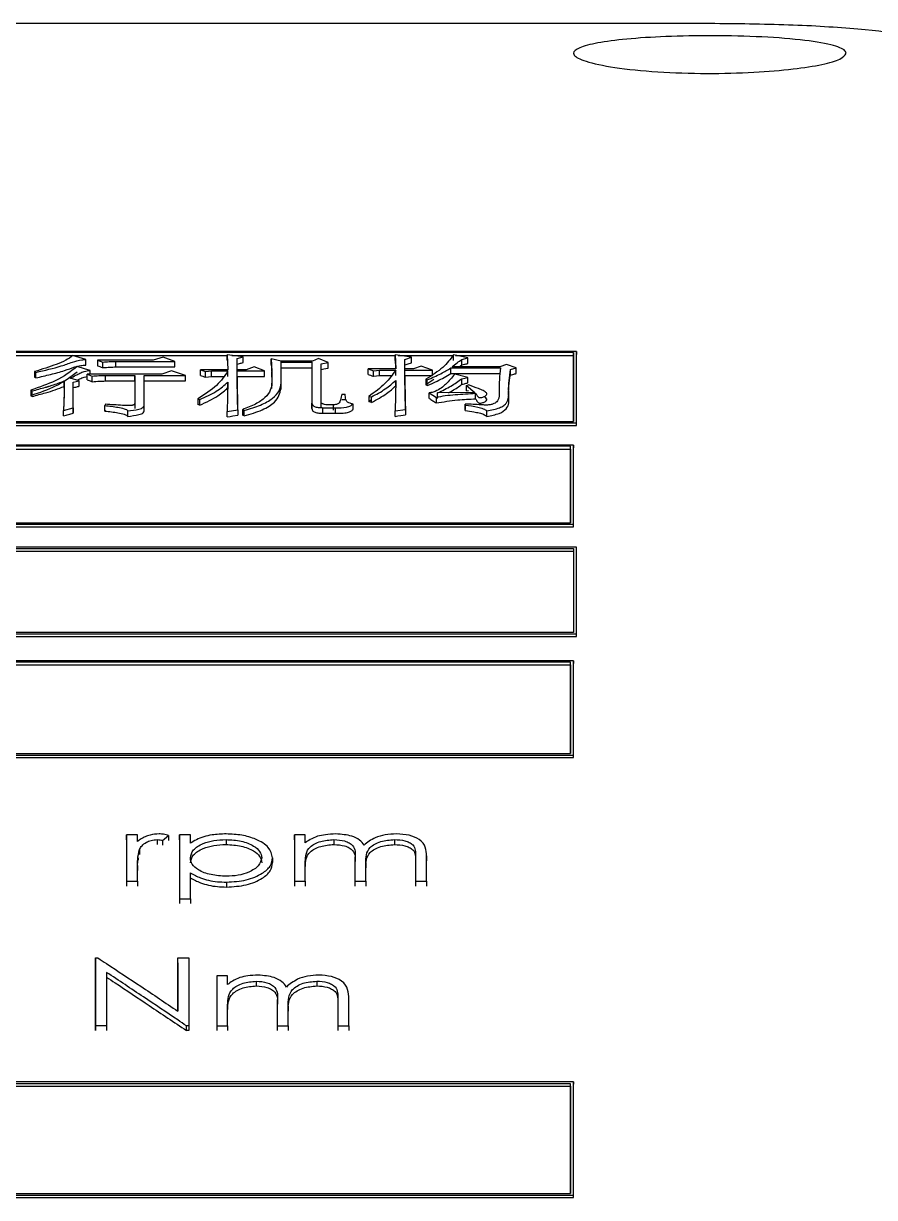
# Model space of a CAD drawing. Header units: millimetres. Extents: x 2016 to 4452, y 736 to 2459.
# Drawn here: x 2612.94 to 2626.99, y 2283.22 to 2302.61 of the extents above; entities that cross this region are included whole.
import ezdxf

# ---------------------------------------------------------------- set-up
doc = ezdxf.new("R2010")
doc.units = ezdxf.units.MM

msp = doc.modelspace()

# ---------------------------------------------------------------- linework, layer by layer
at = {"color": 7, "linetype": 'Continuous', "lineweight": 25}
for p, q in [((2624.274, 2302.604), (2587.274, 2302.605)), ((2622.075, 2297.187), (2600.092, 2297.188)), ((2622.025, 2297.17), (2600.142, 2297.17)), ((2622.025, 2297.17), (2622.025, 2297.124)), ((2622.075, 2297.187), (2622.075, 2297.14)), ((2610.857, 2297.124), (2616.308, 2297.124)), ((2613.971, 2297.055), (2613.755, 2297.12)), ((2613.971, 2296.963), (2613.971, 2297.055)), ((2614.166, 2297.043), (2614.166, 2296.951)), ((2614.166, 2297.043), (2614.253, 2297.013)), ((2615.086, 2297.043), (2614.166, 2297.043)), ((2614.253, 2296.921), (2614.253, 2297.013)), ((2614.469, 2296.932), (2614.469, 2297.024)), ((2614.469, 2297.024), (2615.443, 2297.024)), ((2615.248, 2297.093), (2615.086, 2297.043)), ((2615.443, 2297.024), (2615.248, 2297.093)), ((2615.443, 2296.932), (2615.443, 2297.024)), ((2616.308, 2297.135), (2616.319, 2296.886)), ((2616.568, 2297.097), (2616.308, 2297.135)), ((2616.308, 2297.043), (2616.308, 2297.135)), ((2616.382, 2297.124), (2619.077, 2297.124)), ((2616.47, 2297.07), (2616.568, 2297.097)), ((2616.47, 2296.886), (2616.47, 2297.07)), ((2616.47, 2297.069), (2616.47, 2297.07)), ((2616.47, 2296.886), (2616.47, 2296.978)), ((2616.568, 2297.005), (2616.568, 2297.097)), ((2617.033, 2297.066), (2617.044, 2296.855)), ((2617.195, 2297.028), (2617.033, 2297.066)), ((2617.033, 2296.974), (2617.033, 2297.066)), ((2617.714, 2297.028), (2617.195, 2297.028)), ((2617.195, 2296.936), (2617.195, 2297.028)), ((2617.195, 2296.667), (2617.195, 2297.009)), ((2617.195, 2297.009), (2617.704, 2297.009)), ((2617.195, 2296.917), (2617.195, 2297.009)), ((2617.704, 2297.009), (2617.704, 2296.336)), ((2617.704, 2297.009), (2617.704, 2296.917)), ((2617.812, 2297.07), (2617.714, 2297.028)), ((2617.974, 2297.005), (2617.812, 2297.07)), ((2617.855, 2296.982), (2617.974, 2297.005)), ((2617.855, 2296.365), (2617.855, 2296.982)), ((2617.855, 2296.979), (2617.855, 2296.982)), ((2617.974, 2296.913), (2617.974, 2297.005)), ((2619.077, 2297.131), (2619.088, 2296.901)), ((2619.348, 2297.093), (2619.077, 2297.131)), ((2619.077, 2297.039), (2619.077, 2297.131)), ((2619.128, 2297.124), (2620.034, 2297.124)), ((2619.24, 2297.058), (2619.348, 2297.093)), ((2619.24, 2296.901), (2619.24, 2297.058)), ((2619.24, 2297.058), (2619.24, 2297.058)), ((2619.348, 2297.001), (2619.348, 2297.093)), ((2620.278, 2297.081), (2620.04, 2297.131)), ((2620.04, 2297.039), (2620.04, 2297.131)), ((2620.074, 2297.124), (2622.025, 2297.124)), ((2620.181, 2297.058), (2620.278, 2297.081)), ((2620.181, 2296.966), (2620.181, 2297.058)), ((2620.278, 2296.989), (2620.278, 2297.081)), ((2620.916, 2296.974), (2620.808, 2296.936)), ((2621.079, 2296.916), (2620.916, 2296.974)), ((2622.075, 2295.966), (2622.075, 2297.14)), ((2613.128, 2296.855), (2613.128, 2296.763)), ((2613.128, 2296.855), (2613.149, 2296.843)), ((2613.149, 2296.751), (2613.149, 2296.843)), ((2613.993, 2296.812), (2614.08, 2296.781)), ((2615.226, 2296.812), (2613.993, 2296.812)), ((2613.993, 2296.72), (2613.993, 2296.812)), ((2614.047, 2296.812), (2614.047, 2296.874)), ((2614.08, 2296.689), (2614.08, 2296.781)), ((2614.296, 2296.792), (2614.783, 2296.792)), ((2614.296, 2296.701), (2614.296, 2296.792)), ((2614.469, 2296.932), (2615.443, 2296.932)), ((2614.783, 2296.792), (2614.783, 2296.341)), ((2614.783, 2296.701), (2614.783, 2296.792)), ((2614.934, 2296.792), (2615.616, 2296.792)), ((2614.934, 2296.3), (2614.934, 2296.792)), ((2614.934, 2296.701), (2614.934, 2296.792)), ((2615.389, 2296.87), (2615.226, 2296.812)), ((2615.616, 2296.792), (2615.389, 2296.87)), ((2615.616, 2296.701), (2615.616, 2296.792)), ((2615.865, 2296.886), (2615.951, 2296.855)), ((2616.319, 2296.886), (2615.865, 2296.886)), ((2615.865, 2296.794), (2615.865, 2296.886)), ((2615.951, 2296.855), (2616.048, 2296.866)), ((2615.951, 2296.763), (2615.951, 2296.855)), ((2616.048, 2296.866), (2616.319, 2296.866)), ((2616.048, 2296.774), (2616.048, 2296.866)), ((2616.319, 2296.774), (2616.319, 2296.866)), ((2616.622, 2296.886), (2616.47, 2296.886)), ((2616.47, 2296.794), (2616.47, 2296.886)), ((2616.47, 2296.866), (2616.925, 2296.866)), ((2616.47, 2296.774), (2616.47, 2296.866)), ((2616.752, 2296.936), (2616.622, 2296.886)), ((2616.925, 2296.866), (2616.752, 2296.936)), ((2616.925, 2296.774), (2616.925, 2296.866)), ((2617.044, 2296.855), (2617.044, 2296.667)), ((2617.044, 2296.763), (2617.044, 2296.855)), ((2617.195, 2296.917), (2617.704, 2296.917)), ((2617.195, 2296.575), (2617.195, 2296.917)), ((2617.704, 2296.917), (2617.704, 2296.245)), ((2617.855, 2296.273), (2617.855, 2296.89)), ((2618.634, 2296.901), (2618.72, 2296.87)), ((2619.088, 2296.901), (2618.634, 2296.901)), ((2618.634, 2296.809), (2618.634, 2296.901)), ((2618.72, 2296.87), (2618.818, 2296.882)), ((2618.72, 2296.778), (2618.72, 2296.87)), ((2618.818, 2296.882), (2619.088, 2296.882)), ((2618.818, 2296.79), (2618.818, 2296.882)), ((2618.818, 2296.79), (2619.015, 2296.79)), ((2619.088, 2296.79), (2619.088, 2296.882)), ((2619.24, 2296.901), (2619.24, 2296.966)), ((2619.38, 2296.901), (2619.24, 2296.901)), ((2619.24, 2296.809), (2619.24, 2296.901)), ((2619.24, 2296.882), (2619.694, 2296.882)), ((2619.24, 2296.79), (2619.24, 2296.882)), ((2619.24, 2296.79), (2619.694, 2296.79)), ((2619.51, 2296.947), (2619.38, 2296.901)), ((2619.694, 2296.882), (2619.51, 2296.947)), ((2619.694, 2296.805), (2619.694, 2296.882)), ((2619.997, 2296.916), (2620.819, 2296.916)), ((2619.997, 2296.824), (2619.997, 2296.916)), ((2619.997, 2296.824), (2620.819, 2296.824)), ((2620.808, 2296.936), (2620.018, 2296.936)), ((2620.278, 2296.761), (2620.062, 2296.812)), ((2620.138, 2296.936), (2620.181, 2296.966)), ((2620.981, 2296.889), (2621.079, 2296.916)), ((2620.981, 2296.797), (2620.981, 2296.889)), ((2621.079, 2296.824), (2621.079, 2296.916)), ((2613.149, 2296.751), (2613.128, 2296.763)), ((2613.615, 2296.611), (2613.615, 2296.702)), ((2613.863, 2296.706), (2613.712, 2296.746)), ((2613.766, 2296.683), (2613.863, 2296.706)), ((2613.766, 2296.26), (2613.766, 2296.683)), ((2613.766, 2296.169), (2613.766, 2296.591)), ((2613.863, 2296.615), (2613.863, 2296.706)), ((2614.296, 2296.701), (2614.783, 2296.701)), ((2614.783, 2296.701), (2614.783, 2296.249)), ((2614.934, 2296.209), (2614.934, 2296.701)), ((2614.934, 2296.701), (2615.616, 2296.701)), ((2616.048, 2296.774), (2616.246, 2296.774)), ((2616.319, 2296.683), (2616.308, 2296.199)), ((2616.319, 2296.591), (2616.319, 2296.683)), ((2616.47, 2296.774), (2616.925, 2296.774)), ((2616.481, 2296.227), (2616.47, 2296.747)), ((2617.044, 2296.763), (2617.044, 2296.621)), ((2617.044, 2296.575), (2617.044, 2296.667)), ((2617.195, 2296.575), (2617.195, 2296.667)), ((2619.088, 2296.71), (2619.077, 2296.207)), ((2619.088, 2296.619), (2619.088, 2296.71)), ((2619.25, 2296.231), (2619.24, 2296.765)), ((2619.607, 2296.718), (2619.586, 2296.73)), ((2619.586, 2296.73), (2619.586, 2296.638)), ((2619.717, 2296.727), (2619.586, 2296.638)), ((2619.607, 2296.626), (2619.586, 2296.638)), ((2619.607, 2296.626), (2619.607, 2296.718)), ((2620.181, 2296.738), (2620.278, 2296.761)), ((2620.181, 2296.646), (2620.181, 2296.738)), ((2620.256, 2296.628), (2620.289, 2296.635)), ((2620.256, 2296.628), (2620.397, 2296.513)), ((2620.256, 2296.536), (2620.256, 2296.628)), ((2620.278, 2296.669), (2620.278, 2296.761)), ((2613.063, 2296.549), (2613.085, 2296.537)), ((2613.063, 2296.549), (2613.063, 2296.457)), ((2613.085, 2296.445), (2613.063, 2296.457)), ((2613.085, 2296.445), (2613.085, 2296.537)), ((2615.821, 2296.405), (2615.854, 2296.393)), ((2615.821, 2296.405), (2615.821, 2296.314)), ((2615.854, 2296.302), (2615.854, 2296.393)), ((2618.201, 2296.485), (2618.255, 2296.485)), ((2618.201, 2296.393), (2618.255, 2296.393)), ((2618.688, 2296.388), (2618.644, 2296.354)), ((2618.645, 2296.445), (2618.688, 2296.437)), ((2618.645, 2296.445), (2618.645, 2296.354)), ((2618.688, 2296.346), (2618.688, 2296.437)), ((2619.64, 2296.413), (2619.64, 2296.505)), ((2619.64, 2296.505), (2619.759, 2296.429)), ((2619.759, 2296.338), (2619.759, 2296.429)), ((2620.397, 2296.513), (2619.78, 2296.505)), ((2619.78, 2296.413), (2619.78, 2296.505)), ((2620.256, 2296.536), (2620.289, 2296.544)), ((2620.408, 2296.405), (2620.408, 2296.497)), ((2613.604, 2296.215), (2613.766, 2296.26)), ((2613.604, 2296.124), (2613.604, 2296.215)), ((2613.766, 2296.26), (2613.766, 2296.169)), ((2614.296, 2296.316), (2614.285, 2296.296)), ((2614.285, 2296.205), (2614.285, 2296.296)), ((2614.285, 2296.205), (2614.296, 2296.225)), ((2614.664, 2296.116), (2614.664, 2296.207)), ((2614.783, 2296.341), (2614.783, 2296.249)), ((2614.934, 2296.209), (2614.934, 2296.3)), ((2615.854, 2296.302), (2615.821, 2296.314)), ((2616.308, 2296.199), (2616.481, 2296.227)), ((2616.308, 2296.108), (2616.308, 2296.199)), ((2616.481, 2296.227), (2616.481, 2296.136)), ((2616.557, 2296.227), (2616.557, 2296.136)), ((2616.589, 2296.215), (2616.557, 2296.227)), ((2616.589, 2296.124), (2616.589, 2296.215)), ((2617.704, 2296.245), (2617.704, 2296.336)), ((2617.887, 2296.26), (2618.093, 2296.26)), ((2617.887, 2296.169), (2617.887, 2296.26)), ((2618.06, 2296.308), (2617.963, 2296.308)), ((2618.06, 2296.217), (2618.06, 2296.308)), ((2618.093, 2296.169), (2618.093, 2296.26)), ((2618.385, 2296.229), (2618.385, 2296.32)), ((2618.688, 2296.346), (2618.645, 2296.354)), ((2619.077, 2296.207), (2619.25, 2296.231)), ((2619.077, 2296.116), (2619.077, 2296.207)), ((2619.25, 2296.231), (2619.25, 2296.14)), ((2620.235, 2296.304), (2620.235, 2296.32)), ((2620.235, 2296.32), (2620.235, 2296.229)), ((2620.235, 2296.213), (2620.235, 2296.304)), ((2620.235, 2296.213), (2620.235, 2296.229)), ((2620.592, 2296.116), (2620.592, 2296.207)), ((2600.092, 2296.012), (2622.075, 2296.012)), ((2600.142, 2296.031), (2622.025, 2296.031)), ((2616.589, 2296.124), (2616.557, 2296.136)), ((2617.887, 2296.169), (2618.093, 2296.169)), ((2622.075, 2295.966), (2622.075, 2296.012)), ((2600.092, 2295.966), (2622.075, 2295.966)), ((2622.025, 2295.641), (2600.042, 2295.642)), ((2621.975, 2295.622), (2600.092, 2295.622)), ((2621.975, 2295.577), (2621.975, 2295.622)), ((2622.025, 2295.641), (2622.025, 2295.596)), ((2600.092, 2295.577), (2621.975, 2295.577)), ((2622.025, 2294.291), (2622.025, 2295.596)), ((2600.042, 2294.336), (2622.025, 2294.335)), ((2600.042, 2294.291), (2622.025, 2294.291)), ((2600.092, 2294.357), (2621.975, 2294.356)), ((2622.025, 2294.291), (2622.025, 2294.335)), ((2622.075, 2293.956), (2600.092, 2293.957)), ((2600.142, 2293.935), (2622.025, 2293.935)), ((2600.142, 2293.891), (2622.025, 2293.891)), ((2622.025, 2293.935), (2622.025, 2293.891)), ((2622.075, 2293.912), (2622.075, 2293.956)), ((2622.075, 2292.482), (2622.075, 2293.912)), ((2600.092, 2292.525), (2622.075, 2292.525)), ((2622.025, 2292.548), (2600.142, 2292.548)), ((2622.075, 2292.482), (2622.075, 2292.525)), ((2600.092, 2292.482), (2622.075, 2292.482)), ((2622.025, 2292.079), (2600.042, 2292.079)), ((2621.975, 2292.056), (2600.092, 2292.056)), ((2600.092, 2292.013), (2621.975, 2292.013)), ((2621.975, 2292.013), (2621.975, 2292.056)), ((2622.025, 2292.079), (2622.025, 2292.036)), ((2622.025, 2290.482), (2622.025, 2292.036)), ((2600.042, 2290.524), (2622.025, 2290.523)), ((2600.042, 2290.482), (2622.025, 2290.482)), ((2600.092, 2290.549), (2621.975, 2290.548)), ((2622.025, 2290.482), (2622.025, 2290.523)), ((2614.647, 2289.207), (2614.647, 2288.438)), ((2614.647, 2289.125), (2614.647, 2289.207)), ((2614.827, 2289.207), (2614.647, 2289.207)), ((2614.647, 2289.125), (2614.647, 2288.357)), ((2614.827, 2289.095), (2614.827, 2289.207)), ((2615.149, 2289.127), (2615.149, 2289.045)), ((2615.241, 2289.113), (2615.339, 2289.194)), ((2615.241, 2289.113), (2615.241, 2289.032)), ((2615.339, 2289.194), (2615.339, 2289.113)), ((2615.519, 2289.207), (2615.519, 2288.15)), ((2615.519, 2289.125), (2615.519, 2289.207)), ((2615.698, 2289.207), (2615.519, 2289.207)), ((2615.519, 2289.125), (2615.519, 2288.069)), ((2615.698, 2289.066), (2615.698, 2289.207)), ((2616.287, 2289.127), (2616.287, 2289.045)), ((2617.416, 2289.207), (2617.416, 2288.438)), ((2617.416, 2289.125), (2617.416, 2289.207)), ((2617.596, 2289.207), (2617.416, 2289.207)), ((2617.416, 2289.125), (2617.416, 2288.357)), ((2617.596, 2289.074), (2617.596, 2289.207)), ((2618.069, 2289.127), (2618.069, 2289.045)), ((2619.07, 2289.127), (2619.07, 2289.045)), ((2614.859, 2288.962), (2614.859, 2288.881)), ((2617.057, 2288.827), (2617.057, 2288.746)), ((2618.416, 2288.831), (2618.416, 2288.438)), ((2618.416, 2288.831), (2618.416, 2288.75)), ((2619.416, 2288.857), (2619.416, 2288.438)), ((2619.416, 2288.857), (2619.416, 2288.776)), ((2619.596, 2288.438), (2619.596, 2288.857)), ((2619.596, 2288.857), (2619.596, 2288.776)), ((2614.827, 2288.438), (2614.827, 2288.698)), ((2614.827, 2288.698), (2614.827, 2288.618)), ((2617.596, 2288.438), (2617.596, 2288.764)), ((2617.596, 2288.764), (2617.596, 2288.683)), ((2618.596, 2288.438), (2618.596, 2288.739)), ((2618.596, 2288.739), (2618.596, 2288.658)), ((2619.416, 2288.776), (2619.416, 2288.357)), ((2614.647, 2288.438), (2614.647, 2288.357)), ((2614.647, 2288.438), (2614.827, 2288.438)), ((2614.827, 2288.438), (2614.827, 2288.357)), ((2615.698, 2288.15), (2615.698, 2288.579)), ((2617.416, 2288.438), (2617.416, 2288.357)), ((2617.416, 2288.438), (2617.596, 2288.438)), ((2617.596, 2288.438), (2617.596, 2288.357)), ((2618.416, 2288.438), (2618.416, 2288.357)), ((2618.416, 2288.438), (2618.596, 2288.438)), ((2618.596, 2288.438), (2618.596, 2288.357)), ((2619.416, 2288.438), (2619.416, 2288.357)), ((2619.416, 2288.438), (2619.596, 2288.438)), ((2619.596, 2288.438), (2619.596, 2288.357)), ((2616.295, 2288.424), (2616.295, 2288.343)), ((2615.519, 2288.15), (2615.519, 2288.07)), ((2615.519, 2288.15), (2615.698, 2288.15)), ((2615.698, 2288.15), (2615.698, 2288.07)), ((2614.134, 2286.051), (2614.134, 2287.172)), ((2614.134, 2287.172), (2614.134, 2287.094)), ((2614.134, 2287.172), (2614.172, 2287.172)), ((2614.134, 2287.093), (2614.134, 2285.973)), ((2615.493, 2286.293), (2615.493, 2287.172)), ((2615.493, 2287.172), (2615.673, 2287.172)), ((2615.493, 2287.094), (2615.493, 2287.172)), ((2615.493, 2287.093), (2615.493, 2286.293)), ((2615.673, 2287.172), (2615.673, 2286.051)), ((2614.314, 2286.934), (2614.314, 2286.051)), ((2616.134, 2286.874), (2616.134, 2286.051)), ((2616.134, 2286.874), (2616.134, 2286.795)), ((2616.314, 2286.874), (2616.134, 2286.874)), ((2616.134, 2286.795), (2616.134, 2285.973)), ((2616.314, 2286.732), (2616.314, 2286.874)), ((2616.787, 2286.788), (2616.787, 2286.709)), ((2617.788, 2286.788), (2617.788, 2286.71)), ((2618.134, 2286.499), (2618.134, 2286.051)), ((2618.134, 2286.499), (2618.134, 2286.421)), ((2618.314, 2286.051), (2618.314, 2286.499)), ((2618.314, 2286.421), (2618.314, 2286.499)), ((2616.314, 2286.051), (2616.314, 2286.399)), ((2616.314, 2286.399), (2616.314, 2286.322)), ((2617.134, 2286.472), (2617.134, 2286.051)), ((2617.134, 2286.472), (2617.134, 2286.393)), ((2617.314, 2286.051), (2617.314, 2286.373)), ((2617.314, 2286.373), (2617.314, 2286.295)), ((2618.134, 2286.421), (2618.134, 2285.973)), ((2614.134, 2285.974), (2614.134, 2286.051)), ((2614.314, 2286.051), (2614.134, 2286.051)), ((2614.314, 2286.051), (2614.314, 2285.974)), ((2615.632, 2285.973), (2615.632, 2286.051)), ((2615.673, 2286.051), (2615.632, 2286.051)), ((2615.673, 2285.973), (2615.632, 2285.973)), ((2615.673, 2286.051), (2615.673, 2285.974)), ((2616.134, 2286.051), (2616.134, 2285.974)), ((2616.134, 2286.051), (2616.314, 2286.051)), ((2616.314, 2286.051), (2616.314, 2285.974)), ((2617.134, 2286.051), (2617.134, 2285.974)), ((2617.134, 2286.051), (2617.314, 2286.051)), ((2617.314, 2286.051), (2617.314, 2285.974)), ((2618.134, 2286.051), (2618.134, 2285.974)), ((2618.134, 2286.051), (2618.314, 2286.051)), ((2618.314, 2286.051), (2618.314, 2285.974)), ((2622.025, 2285.123), (2599.892, 2285.123)), ((2621.975, 2285.094), (2599.942, 2285.094)), ((2599.942, 2285.056), (2621.975, 2285.056)), ((2621.975, 2285.056), (2621.975, 2285.094)), ((2622.025, 2285.123), (2622.025, 2285.085)), ((2622.025, 2283.215), (2622.025, 2285.085)), ((2599.892, 2283.252), (2622.025, 2283.252)), ((2599.892, 2283.215), (2622.025, 2283.215)), ((2599.942, 2283.283), (2621.975, 2283.283)), ((2622.025, 2283.215), (2622.025, 2283.252))]:
    msp.add_line(p, q, dxfattribs=at)
at = {"color": 7, "linetype": 'Continuous', "lineweight": 25, "flags": 128}
for points in [[(2617.855, 2296.89), (2617.9, 2296.899), (2617.937, 2296.906), (2617.974, 2296.913)], [(2618.72, 2296.778), (2618.769, 2296.784), (2618.818, 2296.79)], [(2615.951, 2296.763), (2616, 2296.769), (2616.048, 2296.774)], [(2616.308, 2296.108), (2616.355, 2296.116), (2616.401, 2296.123), (2616.481, 2296.136)], [(2619.077, 2296.116), (2619.125, 2296.123), (2619.172, 2296.129), (2619.25, 2296.14)]]:
    msp.add_lwpolyline(points, dxfattribs=at)
at = {"color": 7, "linetype": 'Continuous', "lineweight": 25}
for points, knots in [([(2628.274, 2302.114), (2628.237, 2302.169), (2628.164, 2302.279), (2627.593, 2302.415), (2626.726, 2302.52), (2625.579, 2302.59), (2624.713, 2302.599), (2624.274, 2302.604)], [0, 0, 0, 0, 0.184668, 0.3699947, 0.5658507, 0.7794444, 1, 1, 1, 1]), ([(2626.524, 2302.114), (2626.503, 2302.082), (2626.462, 2302.017), (2626.14, 2301.925), (2625.651, 2301.847), (2624.992, 2301.792), (2624.211, 2301.773), (2623.398, 2301.799), (2622.686, 2301.872), (2622.201, 2301.974), (2622.039, 2302.059), (2622.013, 2302.136), (2622.095, 2302.208), (2622.405, 2302.289), (2622.897, 2302.352), (2623.555, 2302.395), (2624.336, 2302.409), (2625.149, 2302.389), (2625.861, 2302.333), (2626.344, 2302.247), (2626.512, 2302.168), (2626.522, 2302.124), (2626.524, 2302.114)], [0, 0, 0, 0, 0.046276, 0.092719, 0.141715, 0.19519, 0.253686, 0.315261, 0.376912, 0.43437, 0.485817, 0.500005, 0.546254, 0.592701, 0.641799, 0.695155, 0.753514, 0.815397, 0.876864, 0.934161, 0.985737, 1, 1, 1, 1]), ([(2622.025, 2296.031), (2622.025, 2296.152), (2622.025, 2296.396), (2622.025, 2296.776), (2622.025, 2297.03), (2622.025, 2297.17)], [0, 0, 0, 0, 0.309667, 0.619335, 1, 1, 1, 1]), ([(2622.075, 2296.012), (2622.075, 2296.134), (2622.075, 2296.377), (2622.075, 2296.771), (2622.075, 2297.036), (2622.075, 2297.187)], [0, 0, 0, 0, 0.300086, 0.600172, 1, 1, 1, 1]), ([(2613.755, 2297.12), (2613.72, 2297.093), (2613.65, 2297.04), (2613.432, 2296.952), (2613.25, 2296.894), (2613.128, 2296.855)], [0, 0, 0, 0, 0.244211, 0.494059, 1, 1, 1, 1]), ([(2613.149, 2296.843), (2613.294, 2296.876), (2613.511, 2296.925), (2613.734, 2297.007), (2613.868, 2297.049), (2613.95, 2297.054), (2613.971, 2297.055)], [0, 0, 0, 0, 0.501457, 0.748784, 0.936077, 1, 1, 1, 1]), ([(2614.253, 2297.013), (2614.288, 2297.016), (2614.359, 2297.023), (2614.432, 2297.024), (2614.469, 2297.024)], [0, 0, 0, 0, 0.4988667, 1, 1, 1, 1]), ([(2616.308, 2297.043), (2616.31, 2297.015), (2616.314, 2296.963), (2616.316, 2296.91), (2616.317, 2296.886)], [0, 0, 0, 0, 0.53069, 1, 1, 1, 1]), ([(2616.47, 2296.978), (2616.484, 2296.982), (2616.507, 2296.988), (2616.539, 2296.997), (2616.558, 2297.002), (2616.568, 2297.005)], [0, 0, 0, 0, 0.420135, 0.710067, 1, 1, 1, 1]), ([(2617.033, 2296.974), (2617.035, 2296.947), (2617.039, 2296.899), (2617.043, 2296.828), (2617.043, 2296.785), (2617.044, 2296.763)], [0, 0, 0, 0, 0.384139, 0.692048, 1, 1, 1, 1]), ([(2619.077, 2297.039), (2619.08, 2297.01), (2619.084, 2296.965), (2619.086, 2296.919), (2619.086, 2296.901)], [0, 0, 0, 0, 0.616417, 1, 1, 1, 1]), ([(2619.24, 2296.966), (2619.253, 2296.971), (2619.277, 2296.978), (2619.313, 2296.99), (2619.336, 2296.997), (2619.348, 2297.001)], [0, 0, 0, 0, 0.362138, 0.681069, 1, 1, 1, 1]), ([(2620.04, 2297.131), (2619.99, 2297.061), (2619.889, 2296.92), (2619.687, 2296.793), (2619.586, 2296.73)], [0, 0, 0, 0, 0.496751, 1, 1, 1, 1]), ([(2620.018, 2296.936), (2620.046, 2296.958), (2620.098, 2296.999), (2620.154, 2297.04), (2620.181, 2297.058)], [0, 0, 0, 0, 0.532976, 1, 1, 1, 1]), ([(2620.181, 2296.966), (2620.195, 2296.97), (2620.218, 2296.975), (2620.251, 2296.983), (2620.269, 2296.987), (2620.278, 2296.989)], [0, 0, 0, 0, 0.439882, 0.719941, 1, 1, 1, 1]), ([(2622.025, 2297.124), (2622.025, 2297.014), (2622.025, 2296.794), (2622.025, 2296.431), (2622.025, 2296.172), (2622.025, 2296.031)], [0, 0, 0, 0, 0.312228, 0.624456, 1, 1, 1, 1]), ([(2613.831, 2296.94), (2613.723, 2296.857), (2613.527, 2296.709), (2613.206, 2296.598), (2613.063, 2296.549)], [0, 0, 0, 0, 0.553842, 1, 1, 1, 1]), ([(2613.831, 2296.848), (2613.723, 2296.766), (2613.527, 2296.617), (2613.206, 2296.507), (2613.063, 2296.457)], [0, 0, 0, 0, 0.553762, 1, 1, 1, 1]), ([(2613.149, 2296.751), (2613.231, 2296.77), (2613.393, 2296.808), (2613.613, 2296.867), (2613.759, 2296.925), (2613.878, 2296.956), (2613.943, 2296.961), (2613.971, 2296.963)], [0, 0, 0, 0, 0.285391, 0.571044, 0.802081, 0.914333, 1, 1, 1, 1]), ([(2613.712, 2296.746), (2613.745, 2296.762), (2613.799, 2296.79), (2613.874, 2296.829), (2613.932, 2296.855), (2613.994, 2296.87), (2614.029, 2296.872), (2614.047, 2296.874)], [0, 0, 0, 0, 0.3357419, 0.5532256, 0.7726409, 0.885172, 1, 1, 1, 1]), ([(2614.047, 2296.874), (2614.021, 2296.882), (2613.971, 2296.897), (2613.899, 2296.919), (2613.854, 2296.933), (2613.831, 2296.94)], [0, 0, 0, 0, 0.369991, 0.684996, 1, 1, 1, 1]), ([(2613.831, 2296.715), (2613.845, 2296.722), (2613.881, 2296.74), (2613.931, 2296.763), (2613.978, 2296.773), (2613.993, 2296.776)], [0, 0, 0, 0, 0.3081002, 0.7695922, 1, 1, 1, 1]), ([(2614.08, 2296.781), (2614.115, 2296.784), (2614.186, 2296.791), (2614.259, 2296.792), (2614.296, 2296.792)], [0, 0, 0, 0, 0.4988667, 1, 1, 1, 1]), ([(2614.166, 2296.951), (2614.179, 2296.947), (2614.199, 2296.94), (2614.228, 2296.929), (2614.245, 2296.924), (2614.253, 2296.921)], [0, 0, 0, 0, 0.4286092, 0.7143039, 1, 1, 1, 1]), ([(2614.253, 2296.921), (2614.293, 2296.924), (2614.364, 2296.931), (2614.437, 2296.932), (2614.469, 2296.932)], [0, 0, 0, 0, 0.558823, 1, 1, 1, 1]), ([(2616.319, 2296.866), (2616.265, 2296.786), (2616.157, 2296.624), (2615.934, 2296.478), (2615.821, 2296.405)], [0, 0, 0, 0, 0.497121, 1, 1, 1, 1]), ([(2615.865, 2296.794), (2615.877, 2296.789), (2615.898, 2296.782), (2615.926, 2296.772), (2615.943, 2296.766), (2615.951, 2296.763)], [0, 0, 0, 0, 0.428612, 0.714306, 1, 1, 1, 1]), ([(2616.47, 2296.747), (2616.47, 2296.77), (2616.47, 2296.809), (2616.47, 2296.849), (2616.47, 2296.866)], [0, 0, 0, 0, 0.56, 1, 1, 1, 1]), ([(2616.47, 2296.702), (2616.47, 2296.738), (2616.47, 2296.808), (2616.47, 2296.847), (2616.47, 2296.866)], [0, 0, 0, 0, 0.510039, 1, 1, 1, 1]), ([(2618.634, 2296.809), (2618.646, 2296.805), (2618.667, 2296.797), (2618.696, 2296.787), (2618.712, 2296.781), (2618.72, 2296.778)], [0, 0, 0, 0, 0.428612, 0.714306, 1, 1, 1, 1]), ([(2619.088, 2296.882), (2619.036, 2296.807), (2618.931, 2296.656), (2618.74, 2296.515), (2618.644, 2296.445)], [0, 0, 0, 0, 0.497559, 1, 1, 1, 1]), ([(2619.24, 2296.765), (2619.24, 2296.787), (2619.24, 2296.826), (2619.24, 2296.865), (2619.24, 2296.882)], [0, 0, 0, 0, 0.56, 1, 1, 1, 1]), ([(2619.24, 2296.719), (2619.24, 2296.755), (2619.24, 2296.824), (2619.24, 2296.863), (2619.24, 2296.882)], [0, 0, 0, 0, 0.510364, 1, 1, 1, 1]), ([(2619.24, 2296.79), (2619.24, 2296.769), (2619.24, 2296.728), (2619.24, 2296.722), (2619.24, 2296.719)], [0, 0, 0, 0, 0.489538, 1, 1, 1, 1]), ([(2619.607, 2296.718), (2619.686, 2296.752), (2619.83, 2296.814), (2619.944, 2296.884), (2619.997, 2296.916)], [0, 0, 0, 0, 0.541449, 1, 1, 1, 1]), ([(2619.607, 2296.626), (2619.663, 2296.65), (2619.765, 2296.692), (2619.891, 2296.759), (2619.961, 2296.803), (2619.997, 2296.824)], [0, 0, 0, 0, 0.381252, 0.689942, 1, 1, 1, 1]), ([(2620.062, 2296.812), (2620.016, 2296.756), (2619.934, 2296.658), (2619.805, 2296.552), (2619.688, 2296.51), (2619.65, 2296.506), (2619.64, 2296.505)], [0, 0, 0, 0, 0.4941647, 0.8691614, 0.966217, 1, 1, 1, 1]), ([(2620.819, 2296.916), (2620.805, 2296.789), (2620.785, 2296.614), (2620.806, 2296.414), (2620.744, 2296.342), (2620.689, 2296.317), (2620.634, 2296.304), (2620.568, 2296.302), (2620.436, 2296.311), (2620.324, 2296.316), (2620.235, 2296.32)], [0, 0, 0, 0, 0.489233, 0.672718, 0.735367, 0.76608, 0.796242, 0.828596, 0.864188, 1, 1, 1, 1]), ([(2620.592, 2296.207), (2620.666, 2296.221), (2620.777, 2296.243), (2620.878, 2296.295), (2620.962, 2296.384), (2620.942, 2296.59), (2620.966, 2296.77), (2620.981, 2296.889)], [0, 0, 0, 0, 0.132026, 0.196101, 0.258534, 0.505562, 1, 1, 1, 1]), ([(2620.592, 2296.116), (2620.664, 2296.13), (2620.806, 2296.157), (2620.972, 2296.273), (2620.937, 2296.497), (2620.964, 2296.678), (2620.981, 2296.797)], [0, 0, 0, 0, 0.127764, 0.249157, 0.505692, 1, 1, 1, 1]), ([(2620.981, 2296.797), (2620.995, 2296.801), (2621.018, 2296.808), (2621.05, 2296.817), (2621.069, 2296.822), (2621.079, 2296.824)], [0, 0, 0, 0, 0.420135, 0.710068, 1, 1, 1, 1]), ([(2613.085, 2296.537), (2613.16, 2296.556), (2613.238, 2296.577), (2613.315, 2296.599), (2613.324, 2296.602), (2613.333, 2296.605), (2613.342, 2296.607), (2613.351, 2296.61), (2613.376, 2296.617), (2613.47, 2296.646), (2613.55, 2296.677), (2613.615, 2296.702)], [0, 0, 0, 0, 0.400377, 0.412885, 0.425393, 0.450409, 0.462917, 0.475426, 0.500442, 0.600512, 1, 1, 1, 1]), ([(2613.085, 2296.445), (2613.16, 2296.465), (2613.291, 2296.499), (2613.47, 2296.554), (2613.566, 2296.592), (2613.615, 2296.611)], [0, 0, 0, 0, 0.400541, 0.699142, 1, 1, 1, 1]), ([(2613.615, 2296.702), (2613.615, 2296.685), (2613.615, 2296.666), (2613.615, 2296.645), (2613.615, 2296.638), (2613.615, 2296.632), (2613.615, 2296.625), (2613.615, 2296.617), (2613.615, 2296.608), (2613.615, 2296.599), (2613.615, 2296.593), (2613.615, 2296.587), (2613.615, 2296.58), (2613.615, 2296.571), (2613.615, 2296.561), (2613.615, 2296.548), (2613.615, 2296.53), (2613.615, 2296.513), (2613.614, 2296.496), (2613.614, 2296.483), (2613.614, 2296.47), (2613.614, 2296.452), (2613.613, 2296.435), (2613.613, 2296.417), (2613.612, 2296.404), (2613.612, 2296.391), (2613.612, 2296.378), (2613.611, 2296.361), (2613.61, 2296.343), (2613.609, 2296.326), (2613.609, 2296.312), (2613.608, 2296.299), (2613.608, 2296.288), (2613.607, 2296.279), (2613.607, 2296.273), (2613.607, 2296.266), (2613.606, 2296.257), (2613.606, 2296.249), (2613.605, 2296.24), (2613.605, 2296.233), (2613.604, 2296.225), (2613.604, 2296.219), (2613.604, 2296.215)], [0, 0, 0, 0, 0.10711, 0.120499, 0.133888, 0.147276, 0.160665, 0.174054, 0.200831, 0.21422, 0.227609, 0.240998, 0.254386, 0.267775, 0.294553, 0.32133, 0.348108, 0.401663, 0.42844, 0.455218, 0.481995, 0.508773, 0.562328, 0.589105, 0.615883, 0.64266, 0.669438, 0.696215, 0.74977, 0.776548, 0.803325, 0.830103, 0.85688, 0.870269, 0.883658, 0.897047, 0.910435, 0.937213, 0.950602, 0.96399, 0.977379, 1, 1, 1, 1]), ([(2613.615, 2296.584), (2613.615, 2296.588), (2613.615, 2296.595), (2613.615, 2296.606), (2613.615, 2296.613), (2613.615, 2296.618), (2613.615, 2296.619), (2613.615, 2296.62), (2613.615, 2296.621), (2613.615, 2296.602), (2613.614, 2296.475), (2613.612, 2296.391), (2613.61, 2296.341)], [0, 0, 0, 0, 0.01972, 0.031638, 0.043508, 0.046383, 0.049225, 0.052295, 0.055811, 0.08806, 0.463902, 1, 1, 1, 1]), ([(2613.766, 2296.591), (2613.78, 2296.595), (2613.804, 2296.6), (2613.836, 2296.608), (2613.854, 2296.613), (2613.863, 2296.615)], [0, 0, 0, 0, 0.439881, 0.71994, 1, 1, 1, 1]), ([(2613.993, 2296.72), (2614.006, 2296.716), (2614.026, 2296.708), (2614.055, 2296.698), (2614.071, 2296.692), (2614.08, 2296.689)], [0, 0, 0, 0, 0.428611, 0.714305, 1, 1, 1, 1]), ([(2614.08, 2296.689), (2614.119, 2296.693), (2614.191, 2296.7), (2614.264, 2296.7), (2614.296, 2296.701)], [0, 0, 0, 0, 0.558823, 1, 1, 1, 1]), ([(2615.854, 2296.393), (2615.95, 2296.437), (2616.142, 2296.525), (2616.26, 2296.63), (2616.319, 2296.683)], [0, 0, 0, 0, 0.504453, 1, 1, 1, 1]), ([(2615.854, 2296.302), (2615.961, 2296.351), (2616.151, 2296.44), (2616.268, 2296.545), (2616.319, 2296.591)], [0, 0, 0, 0, 0.5642117, 1, 1, 1, 1]), ([(2616.47, 2296.774), (2616.47, 2296.754), (2616.47, 2296.712), (2616.47, 2296.705), (2616.47, 2296.702)], [0, 0, 0, 0, 0.489863, 1, 1, 1, 1]), ([(2616.47, 2296.702), (2616.471, 2296.638), (2616.472, 2296.573), (2616.473, 2296.525), (2616.473, 2296.514), (2616.474, 2296.471), (2616.477, 2296.345), (2616.479, 2296.224), (2616.481, 2296.136)], [0, 0, 0, 0, 0.252264, 0.254266, 0.269843, 0.313981, 0.501513, 1, 1, 1, 1]), ([(2616.481, 2296.227), (2616.479, 2296.315), (2616.477, 2296.434), (2616.474, 2296.562), (2616.472, 2296.651), (2616.471, 2296.68), (2616.47, 2296.702)], [0, 0, 0, 0, 0.498567, 0.668599, 0.747849, 1, 1, 1, 1]), ([(2617.044, 2296.667), (2617.039, 2296.627), (2617.03, 2296.546), (2616.94, 2296.427), (2616.786, 2296.315), (2616.634, 2296.257), (2616.557, 2296.227)], [0, 0, 0, 0, 0.2454874, 0.4925098, 0.7434187, 1, 1, 1, 1]), ([(2616.589, 2296.215), (2616.682, 2296.243), (2616.866, 2296.297), (2617.063, 2296.41), (2617.178, 2296.536), (2617.189, 2296.624), (2617.195, 2296.667)], [0, 0, 0, 0, 0.258234, 0.509748, 0.755949, 1, 1, 1, 1]), ([(2618.688, 2296.437), (2618.768, 2296.48), (2618.927, 2296.566), (2619.034, 2296.662), (2619.088, 2296.71)], [0, 0, 0, 0, 0.503094, 1, 1, 1, 1]), ([(2618.688, 2296.346), (2618.777, 2296.394), (2618.935, 2296.48), (2619.041, 2296.576), (2619.088, 2296.619)], [0, 0, 0, 0, 0.5629486, 1, 1, 1, 1]), ([(2619.25, 2296.231), (2619.249, 2296.321), (2619.246, 2296.457), (2619.243, 2296.605), (2619.241, 2296.668), (2619.241, 2296.689), (2619.24, 2296.706), (2619.24, 2296.725), (2619.24, 2296.721), (2619.239, 2296.719)], [0, 0, 0, 0, 0.496744, 0.745118, 0.829845, 0.854799, 0.869312, 0.93209, 1, 1, 1, 1]), ([(2619.239, 2296.719), (2619.24, 2296.654), (2619.241, 2296.585), (2619.243, 2296.495), (2619.246, 2296.363), (2619.248, 2296.231), (2619.25, 2296.14)], [0, 0, 0, 0, 0.252176, 0.267142, 0.501453, 1, 1, 1, 1]), ([(2619.78, 2296.505), (2619.856, 2296.541), (2620.007, 2296.615), (2620.123, 2296.697), (2620.181, 2296.738)], [0, 0, 0, 0, 0.502347, 1, 1, 1, 1]), ([(2619.959, 2296.507), (2619.981, 2296.518), (2620.066, 2296.561), (2620.132, 2296.61), (2620.181, 2296.646)], [0, 0, 0, 0, 0.250656, 1, 1, 1, 1]), ([(2620.181, 2296.646), (2620.195, 2296.649), (2620.218, 2296.655), (2620.251, 2296.663), (2620.269, 2296.667), (2620.278, 2296.669)], [0, 0, 0, 0, 0.439858, 0.719929, 1, 1, 1, 1]), ([(2620.408, 2296.497), (2620.416, 2296.483), (2620.429, 2296.461), (2620.445, 2296.438), (2620.461, 2296.429), (2620.468, 2296.427), (2620.473, 2296.426), (2620.479, 2296.426), (2620.487, 2296.426), (2620.503, 2296.428), (2620.524, 2296.433), (2620.553, 2296.444), (2620.579, 2296.459), (2620.596, 2296.481), (2620.587, 2296.503), (2620.566, 2296.524), (2620.521, 2296.548), (2620.432, 2296.586), (2620.346, 2296.616), (2620.289, 2296.635)], [0, 0, 0, 0, 0.12083, 0.185578, 0.200463, 0.207293, 0.213836, 0.220353, 0.227161, 0.24221, 0.277123, 0.31159, 0.371541, 0.433275, 0.493638, 0.554959, 0.617623, 0.744187, 1, 1, 1, 1]), ([(2616.589, 2296.124), (2616.692, 2296.155), (2616.895, 2296.216), (2617.146, 2296.371), (2617.176, 2296.499), (2617.195, 2296.575)], [0, 0, 0, 0, 0.289468, 0.570368, 1, 1, 1, 1]), ([(2618.201, 2296.485), (2618.192, 2296.453), (2618.178, 2296.4), (2618.166, 2296.34), (2618.123, 2296.316), (2618.093, 2296.309), (2618.072, 2296.309), (2618.06, 2296.308)], [0, 0, 0, 0, 0.493872, 0.802594, 0.866234, 0.93227, 1, 1, 1, 1]), ([(2618.385, 2296.32), (2618.367, 2296.324), (2618.333, 2296.332), (2618.292, 2296.349), (2618.271, 2296.371), (2618.257, 2296.417), (2618.256, 2296.455), (2618.255, 2296.485)], [0, 0, 0, 0, 0.131971, 0.260261, 0.384427, 0.507933, 1, 1, 1, 1]), ([(2619.64, 2296.413), (2619.66, 2296.401), (2619.699, 2296.375), (2619.739, 2296.35), (2619.759, 2296.338)], [0, 0, 0, 0, 0.5, 1, 1, 1, 1]), ([(2619.759, 2296.429), (2619.807, 2296.44), (2619.905, 2296.463), (2620.128, 2296.481), (2620.296, 2296.49), (2620.408, 2296.497)], [0, 0, 0, 0, 0.246103, 0.496572, 1, 1, 1, 1]), ([(2619.759, 2296.338), (2619.875, 2296.357), (2620.084, 2296.391), (2620.308, 2296.401), (2620.408, 2296.405)], [0, 0, 0, 0, 0.555157, 1, 1, 1, 1]), ([(2620.408, 2296.405), (2620.416, 2296.39), (2620.427, 2296.369), (2620.446, 2296.347), (2620.457, 2296.34), (2620.465, 2296.336), (2620.474, 2296.335), (2620.485, 2296.334), (2620.503, 2296.336), (2620.535, 2296.345), (2620.573, 2296.362), (2620.595, 2296.386), (2620.588, 2296.411), (2620.571, 2296.431), (2620.55, 2296.44), (2620.545, 2296.441)], [0, 0, 0, 0, 0.228789, 0.293472, 0.325017, 0.349064, 0.365366, 0.381722, 0.40697, 0.473331, 0.60469, 0.720341, 0.824657, 0.962766, 1, 1, 1, 1]), ([(2614.285, 2296.296), (2614.359, 2296.288), (2614.47, 2296.275), (2614.589, 2296.249), (2614.639, 2296.231), (2614.658, 2296.218), (2614.662, 2296.211), (2614.664, 2296.207)], [0, 0, 0, 0, 0.508815, 0.759272, 0.881746, 0.941306, 1, 1, 1, 1]), ([(2614.285, 2296.205), (2614.36, 2296.196), (2614.472, 2296.183), (2614.59, 2296.157), (2614.649, 2296.137), (2614.659, 2296.123), (2614.664, 2296.116)], [0, 0, 0, 0, 0.5101079, 0.771684, 0.888142, 1, 1, 1, 1]), ([(2614.783, 2296.341), (2614.783, 2296.331), (2614.782, 2296.32), (2614.765, 2296.308), (2614.753, 2296.303), (2614.739, 2296.298), (2614.718, 2296.294), (2614.688, 2296.293), (2614.64, 2296.296), (2614.509, 2296.301), (2614.391, 2296.31), (2614.296, 2296.316)], [0, 0, 0, 0, 0.115473, 0.14517, 0.175331, 0.205787, 0.236431, 0.299107, 0.364431, 0.490851, 1, 1, 1, 1]), ([(2614.664, 2296.207), (2614.728, 2296.215), (2614.808, 2296.224), (2614.892, 2296.246), (2614.928, 2296.268), (2614.932, 2296.287), (2614.934, 2296.3)], [0, 0, 0, 0, 0.515726, 0.641569, 0.7636817, 1, 1, 1, 1]), ([(2614.664, 2296.116), (2614.728, 2296.124), (2614.809, 2296.133), (2614.893, 2296.156), (2614.929, 2296.178), (2614.932, 2296.197), (2614.934, 2296.209)], [0, 0, 0, 0, 0.5165724, 0.6477138, 0.7747847, 1, 1, 1, 1]), ([(2617.704, 2296.336), (2617.705, 2296.327), (2617.707, 2296.312), (2617.724, 2296.293), (2617.744, 2296.28), (2617.774, 2296.27), (2617.822, 2296.261), (2617.861, 2296.26), (2617.887, 2296.26)], [0, 0, 0, 0, 0.238558, 0.359397, 0.482171, 0.608306, 0.737736, 1, 1, 1, 1]), ([(2617.704, 2296.245), (2617.705, 2296.234), (2617.708, 2296.212), (2617.75, 2296.183), (2617.819, 2296.17), (2617.864, 2296.169), (2617.887, 2296.169)], [0, 0, 0, 0, 0.2680777, 0.5410548, 0.7676675, 1, 1, 1, 1]), ([(2617.963, 2296.308), (2617.945, 2296.309), (2617.919, 2296.31), (2617.89, 2296.318), (2617.87, 2296.329), (2617.857, 2296.345), (2617.856, 2296.358), (2617.855, 2296.365)], [0, 0, 0, 0, 0.263272, 0.391385, 0.516554, 0.759179, 1, 1, 1, 1]), ([(2618.093, 2296.26), (2618.156, 2296.259), (2618.234, 2296.257), (2618.314, 2296.276), (2618.353, 2296.294), (2618.372, 2296.31), (2618.385, 2296.32)], [0, 0, 0, 0, 0.514198, 0.639, 0.761004, 1, 1, 1, 1]), ([(2618.093, 2296.169), (2618.127, 2296.169), (2618.194, 2296.17), (2618.292, 2296.175), (2618.351, 2296.202), (2618.374, 2296.22), (2618.385, 2296.229)], [0, 0, 0, 0, 0.289518, 0.57495, 0.789656, 1, 1, 1, 1]), ([(2620.235, 2296.304), (2620.307, 2296.295), (2620.413, 2296.28), (2620.52, 2296.249), (2620.57, 2296.227), (2620.584, 2296.214), (2620.592, 2296.207)], [0, 0, 0, 0, 0.509381, 0.758484, 0.880594, 1, 1, 1, 1]), ([(2620.235, 2296.213), (2620.284, 2296.207), (2620.364, 2296.196), (2620.467, 2296.174), (2620.546, 2296.151), (2620.577, 2296.127), (2620.592, 2296.116)], [0, 0, 0, 0, 0.348003, 0.570841, 0.789242, 1, 1, 1, 1]), ([(2613.604, 2296.124), (2613.618, 2296.128), (2613.646, 2296.136), (2613.7, 2296.151), (2613.74, 2296.162), (2613.766, 2296.169)], [0, 0, 0, 0, 0.2594101, 0.5188202, 1, 1, 1, 1]), ([(2621.975, 2294.356), (2621.975, 2294.491), (2621.975, 2294.76), (2621.975, 2295.183), (2621.975, 2295.466), (2621.975, 2295.622)], [0, 0, 0, 0, 0.309667, 0.619335, 1, 1, 1, 1]), ([(2622.025, 2294.335), (2622.025, 2294.47), (2622.025, 2294.739), (2622.025, 2295.177), (2622.025, 2295.472), (2622.025, 2295.641)], [0, 0, 0, 0, 0.300086, 0.600172, 1, 1, 1, 1]), ([(2621.975, 2295.577), (2621.975, 2295.475), (2621.975, 2295.271), (2621.975, 2294.867), (2621.975, 2294.558), (2621.975, 2294.356)], [0, 0, 0, 0, 0.258957, 0.517914, 1, 1, 1, 1]), ([(2622.025, 2293.935), (2622.025, 2293.795), (2622.025, 2293.517), (2622.025, 2293.055), (2622.025, 2292.728), (2622.025, 2292.548)], [0, 0, 0, 0, 0.309667, 0.619335, 1, 1, 1, 1]), ([(2622.025, 2293.891), (2622.025, 2293.778), (2622.025, 2293.554), (2622.025, 2293.11), (2622.025, 2292.77), (2622.025, 2292.548)], [0, 0, 0, 0, 0.257946, 0.515892, 1, 1, 1, 1]), ([(2622.075, 2292.525), (2622.075, 2292.672), (2622.075, 2292.966), (2622.075, 2293.445), (2622.075, 2293.77), (2622.075, 2293.956)], [0, 0, 0, 0, 0.300086, 0.600172, 1, 1, 1, 1]), ([(2621.975, 2290.548), (2621.975, 2290.708), (2621.975, 2291.026), (2621.975, 2291.53), (2621.975, 2291.869), (2621.975, 2292.056)], [0, 0, 0, 0, 0.309667, 0.619335, 1, 1, 1, 1]), ([(2621.975, 2292.013), (2621.975, 2291.89), (2621.975, 2291.645), (2621.975, 2291.161), (2621.975, 2290.79), (2621.975, 2290.548)], [0, 0, 0, 0, 0.257086, 0.514172, 1, 1, 1, 1]), ([(2622.025, 2290.523), (2622.025, 2290.683), (2622.025, 2291.002), (2622.025, 2291.522), (2622.025, 2291.876), (2622.025, 2292.079)], [0, 0, 0, 0, 0.300086, 0.600172, 1, 1, 1, 1]), ([(2615.183, 2289.22), (2615.132, 2289.216), (2615.05, 2289.211), (2614.951, 2289.175), (2614.882, 2289.138), (2614.845, 2289.109), (2614.827, 2289.095)], [0, 0, 0, 0, 0.347887, 0.569141, 0.786135, 1, 1, 1, 1]), ([(2615.339, 2289.194), (2615.312, 2289.202), (2615.262, 2289.216), (2615.208, 2289.219), (2615.183, 2289.22)], [0, 0, 0, 0, 0.556713, 1, 1, 1, 1]), ([(2616.289, 2289.22), (2616.211, 2289.217), (2616.083, 2289.212), (2615.918, 2289.175), (2615.795, 2289.128), (2615.73, 2289.086), (2615.698, 2289.066)], [0, 0, 0, 0, 0.346738, 0.568767, 0.786522, 1, 1, 1, 1]), ([(2617.057, 2288.827), (2617.043, 2288.886), (2617.014, 2289.007), (2616.799, 2289.132), (2616.551, 2289.209), (2616.377, 2289.216), (2616.289, 2289.22)], [0, 0, 0, 0, 0.26655, 0.543447, 0.769376, 1, 1, 1, 1]), ([(2618.1, 2289.22), (2618.041, 2289.218), (2617.937, 2289.214), (2617.841, 2289.191), (2617.799, 2289.181)], [0, 0, 0, 0, 0.562438, 1, 1, 1, 1]), ([(2618.565, 2289.036), (2618.544, 2289.065), (2618.5, 2289.124), (2618.34, 2289.202), (2618.192, 2289.213), (2618.1, 2289.22)], [0, 0, 0, 0, 0.269907, 0.547967, 1, 1, 1, 1]), ([(2619.101, 2289.22), (2619.038, 2289.217), (2618.914, 2289.21), (2618.715, 2289.152), (2618.621, 2289.08), (2618.565, 2289.036)], [0, 0, 0, 0, 0.288581, 0.57183, 1, 1, 1, 1]), ([(2619.596, 2288.857), (2619.594, 2288.904), (2619.592, 2289), (2619.502, 2289.13), (2619.312, 2289.208), (2619.172, 2289.216), (2619.101, 2289.22)], [0, 0, 0, 0, 0.270601, 0.542795, 0.767549, 1, 1, 1, 1]), ([(2614.859, 2288.962), (2614.871, 2288.984), (2614.896, 2289.027), (2614.962, 2289.081), (2615.05, 2289.118), (2615.116, 2289.124), (2615.149, 2289.127)], [0, 0, 0, 0, 0.27091, 0.546501, 0.770523, 1, 1, 1, 1]), ([(2615.149, 2289.127), (2615.167, 2289.125), (2615.199, 2289.123), (2615.228, 2289.116), (2615.241, 2289.113)], [0, 0, 0, 0, 0.5616049, 1, 1, 1, 1]), ([(2615.698, 2288.823), (2615.708, 2288.869), (2615.729, 2288.962), (2615.892, 2289.061), (2616.085, 2289.118), (2616.22, 2289.124), (2616.287, 2289.127)], [0, 0, 0, 0, 0.266695, 0.543155, 0.769236, 1, 1, 1, 1]), ([(2615.698, 2288.742), (2615.708, 2288.787), (2615.729, 2288.88), (2615.892, 2288.979), (2616.085, 2289.037), (2616.22, 2289.042), (2616.287, 2289.045)], [0, 0, 0, 0, 0.266526, 0.542946, 0.769104, 1, 1, 1, 1]), ([(2616.287, 2289.127), (2616.373, 2289.122), (2616.541, 2289.112), (2616.736, 2289.033), (2616.855, 2288.933), (2616.87, 2288.861), (2616.878, 2288.826)], [0, 0, 0, 0, 0.292093, 0.575319, 0.790291, 1, 1, 1, 1]), ([(2616.287, 2289.045), (2616.373, 2289.04), (2616.541, 2289.03), (2616.736, 2288.952), (2616.855, 2288.851), (2616.87, 2288.78), (2616.878, 2288.744)], [0, 0, 0, 0, 0.2922511, 0.5755276, 0.7904301, 1, 1, 1, 1]), ([(2617.799, 2289.181), (2617.756, 2289.164), (2617.679, 2289.134), (2617.621, 2289.092), (2617.596, 2289.074)], [0, 0, 0, 0, 0.564241, 1, 1, 1, 1]), ([(2617.596, 2288.764), (2617.597, 2288.805), (2617.6, 2288.888), (2617.652, 2288.993), (2617.751, 2289.059), (2617.877, 2289.111), (2617.993, 2289.12), (2618.069, 2289.127)], [0, 0, 0, 0, 0.241249, 0.48337, 0.613317, 0.746555, 1, 1, 1, 1]), ([(2617.596, 2288.682), (2617.597, 2288.724), (2617.6, 2288.807), (2617.652, 2288.911), (2617.751, 2288.977), (2617.877, 2289.029), (2617.993, 2289.039), (2618.069, 2289.045)], [0, 0, 0, 0, 0.241122, 0.483147, 0.613095, 0.74638, 1, 1, 1, 1]), ([(2618.069, 2289.127), (2618.13, 2289.123), (2618.223, 2289.117), (2618.325, 2289.074), (2618.428, 2288.989), (2618.421, 2288.901), (2618.416, 2288.831)], [0, 0, 0, 0, 0.254782, 0.388255, 0.517328, 1, 1, 1, 1]), ([(2618.069, 2289.045), (2618.13, 2289.041), (2618.223, 2289.035), (2618.325, 2288.993), (2618.428, 2288.907), (2618.421, 2288.819), (2618.416, 2288.75)], [0, 0, 0, 0, 0.254971, 0.388493, 0.517558, 1, 1, 1, 1]), ([(2618.596, 2288.739), (2618.595, 2288.83), (2618.595, 2288.946), (2618.738, 2289.053), (2618.869, 2289.11), (2618.99, 2289.12), (2619.07, 2289.127)], [0, 0, 0, 0, 0.4821834, 0.6121227, 0.7455887, 1, 1, 1, 1]), ([(2618.596, 2288.658), (2618.595, 2288.749), (2618.595, 2288.864), (2618.738, 2288.972), (2618.869, 2289.029), (2618.99, 2289.038), (2619.07, 2289.045)], [0, 0, 0, 0, 0.481957, 0.611894, 0.745406, 1, 1, 1, 1]), ([(2619.07, 2289.127), (2619.128, 2289.123), (2619.216, 2289.119), (2619.315, 2289.082), (2619.39, 2289.031), (2619.414, 2288.95), (2619.416, 2288.888), (2619.416, 2288.857)], [0, 0, 0, 0, 0.254489, 0.388144, 0.517737, 0.758825, 1, 1, 1, 1]), ([(2619.07, 2289.045), (2619.128, 2289.042), (2619.216, 2289.037), (2619.315, 2289), (2619.39, 2288.95), (2619.414, 2288.869), (2619.416, 2288.807), (2619.416, 2288.776)], [0, 0, 0, 0, 0.254672, 0.38838, 0.517972, 0.758953, 1, 1, 1, 1]), ([(2614.827, 2288.698), (2614.826, 2288.732), (2614.826, 2288.821), (2614.846, 2288.908), (2614.859, 2288.962)], [0, 0, 0, 0, 0.3853236, 1, 1, 1, 1]), ([(2614.827, 2288.668), (2614.827, 2288.704), (2614.828, 2288.759), (2614.842, 2288.813), (2614.847, 2288.832)], [0, 0, 0, 0, 0.648237, 1, 1, 1, 1]), ([(2616.878, 2288.826), (2616.865, 2288.78), (2616.84, 2288.689), (2616.681, 2288.589), (2616.49, 2288.53), (2616.357, 2288.523), (2616.29, 2288.52)], [0, 0, 0, 0, 0.266814, 0.543252, 0.769388, 1, 1, 1, 1]), ([(2616.295, 2288.424), (2616.406, 2288.431), (2616.627, 2288.444), (2616.877, 2288.553), (2617.034, 2288.685), (2617.05, 2288.78), (2617.057, 2288.827)], [0, 0, 0, 0, 0.292071, 0.575308, 0.790142, 1, 1, 1, 1]), ([(2616.29, 2288.52), (2616.205, 2288.525), (2616.037, 2288.536), (2615.836, 2288.612), (2615.716, 2288.715), (2615.704, 2288.787), (2615.698, 2288.823)], [0, 0, 0, 0, 0.29205, 0.575873, 0.790375, 1, 1, 1, 1]), ([(2616.295, 2288.343), (2616.406, 2288.35), (2616.627, 2288.363), (2616.876, 2288.472), (2617.034, 2288.604), (2617.05, 2288.699), (2617.057, 2288.745)], [0, 0, 0, 0, 0.292232, 0.575516, 0.79028, 1, 1, 1, 1]), ([(2615.698, 2288.579), (2615.753, 2288.548), (2615.842, 2288.498), (2615.999, 2288.452), (2616.144, 2288.428), (2616.244, 2288.426), (2616.295, 2288.424)], [0, 0, 0, 0, 0.332189, 0.552163, 0.775308, 1, 1, 1, 1]), ([(2615.698, 2288.497), (2615.753, 2288.467), (2615.842, 2288.417), (2615.999, 2288.371), (2616.144, 2288.347), (2616.244, 2288.345), (2616.295, 2288.343)], [0, 0, 0, 0, 0.332096, 0.552068, 0.775251, 1, 1, 1, 1]), ([(2614.172, 2287.172), (2614.219, 2287.141), (2614.455, 2286.986), (2614.895, 2286.694), (2615.289, 2286.43), (2615.493, 2286.293)], [0, 0, 0, 0, 0.1070086, 0.5350447, 1, 1, 1, 1]), ([(2615.632, 2286.051), (2615.585, 2286.083), (2615.349, 2286.243), (2614.91, 2286.538), (2614.518, 2286.799), (2614.314, 2286.934)], [0, 0, 0, 0, 0.107249, 0.536248, 1, 1, 1, 1]), ([(2616.818, 2286.888), (2616.759, 2286.886), (2616.655, 2286.882), (2616.559, 2286.858), (2616.517, 2286.847)], [0, 0, 0, 0, 0.562438, 1, 1, 1, 1]), ([(2617.283, 2286.691), (2617.262, 2286.722), (2617.218, 2286.785), (2617.058, 2286.869), (2616.91, 2286.881), (2616.818, 2286.888)], [0, 0, 0, 0, 0.269907, 0.547967, 1, 1, 1, 1]), ([(2617.819, 2286.888), (2617.756, 2286.885), (2617.632, 2286.878), (2617.433, 2286.815), (2617.339, 2286.738), (2617.283, 2286.691)], [0, 0, 0, 0, 0.288581, 0.57183, 1, 1, 1, 1]), ([(2618.314, 2286.499), (2618.312, 2286.55), (2618.31, 2286.652), (2618.22, 2286.792), (2618.03, 2286.875), (2617.89, 2286.884), (2617.819, 2286.888)], [0, 0, 0, 0, 0.2706011, 0.5427955, 0.7675494, 1, 1, 1, 1]), ([(2614.314, 2286.856), (2614.361, 2286.824), (2614.597, 2286.668), (2615.036, 2286.376), (2615.428, 2286.111), (2615.632, 2285.973)], [0, 0, 0, 0, 0.107324, 0.536623, 1, 1, 1, 1]), ([(2616.517, 2286.847), (2616.474, 2286.828), (2616.397, 2286.796), (2616.339, 2286.752), (2616.314, 2286.732)], [0, 0, 0, 0, 0.564241, 1, 1, 1, 1]), ([(2616.314, 2286.399), (2616.315, 2286.444), (2616.318, 2286.533), (2616.37, 2286.645), (2616.469, 2286.715), (2616.595, 2286.771), (2616.711, 2286.781), (2616.787, 2286.788)], [0, 0, 0, 0, 0.241252, 0.483375, 0.613284, 0.746483, 1, 1, 1, 1]), ([(2616.314, 2286.321), (2616.315, 2286.366), (2616.318, 2286.454), (2616.37, 2286.566), (2616.469, 2286.637), (2616.595, 2286.693), (2616.711, 2286.703), (2616.787, 2286.709)], [0, 0, 0, 0, 0.241124, 0.483152, 0.613062, 0.746307, 1, 1, 1, 1]), ([(2616.787, 2286.788), (2616.848, 2286.784), (2616.941, 2286.777), (2617.043, 2286.732), (2617.146, 2286.64), (2617.139, 2286.546), (2617.134, 2286.472)], [0, 0, 0, 0, 0.254867, 0.388287, 0.517309, 1, 1, 1, 1]), ([(2616.787, 2286.709), (2616.848, 2286.705), (2616.941, 2286.699), (2617.043, 2286.653), (2617.146, 2286.562), (2617.139, 2286.468), (2617.134, 2286.393)], [0, 0, 0, 0, 0.255063, 0.388534, 0.517551, 1, 1, 1, 1]), ([(2617.314, 2286.373), (2617.313, 2286.471), (2617.313, 2286.595), (2617.456, 2286.71), (2617.586, 2286.771), (2617.708, 2286.781), (2617.788, 2286.788)], [0, 0, 0, 0, 0.4821882, 0.6120908, 0.745518, 1, 1, 1, 1]), ([(2617.314, 2286.295), (2617.313, 2286.392), (2617.313, 2286.516), (2617.456, 2286.631), (2617.587, 2286.692), (2617.708, 2286.702), (2617.788, 2286.709)], [0, 0, 0, 0, 0.481962, 0.611863, 0.745335, 1, 1, 1, 1]), ([(2617.788, 2286.788), (2617.846, 2286.785), (2617.934, 2286.78), (2618.033, 2286.74), (2618.108, 2286.686), (2618.132, 2286.599), (2618.134, 2286.533), (2618.134, 2286.499)], [0, 0, 0, 0, 0.254576, 0.388176, 0.517715, 0.758814, 1, 1, 1, 1]), ([(2617.788, 2286.709), (2617.846, 2286.706), (2617.934, 2286.701), (2618.033, 2286.661), (2618.108, 2286.608), (2618.132, 2286.521), (2618.134, 2286.454), (2618.134, 2286.421)], [0, 0, 0, 0, 0.254766, 0.388422, 0.517965, 0.75895, 1, 1, 1, 1]), ([(2621.975, 2283.283), (2621.975, 2283.473), (2621.975, 2283.853), (2621.975, 2284.458), (2621.975, 2284.868), (2621.975, 2285.094)], [0, 0, 0, 0, 0.3099213, 0.6198426, 1, 1, 1, 1]), ([(2621.975, 2285.056), (2621.975, 2284.908), (2621.975, 2284.611), (2621.975, 2284.023), (2621.975, 2283.576), (2621.975, 2283.283)], [0, 0, 0, 0, 0.255222, 0.510444, 1, 1, 1, 1]), ([(2622.025, 2283.252), (2622.025, 2283.443), (2622.025, 2283.823), (2622.025, 2284.449), (2622.025, 2284.878), (2622.025, 2285.123)], [0, 0, 0, 0, 0.300082, 0.600163, 1, 1, 1, 1])]:
    msp.add_open_spline(points, degree=3, knots=knots, dxfattribs=at)

doc.saveas('drawing.dxf')
